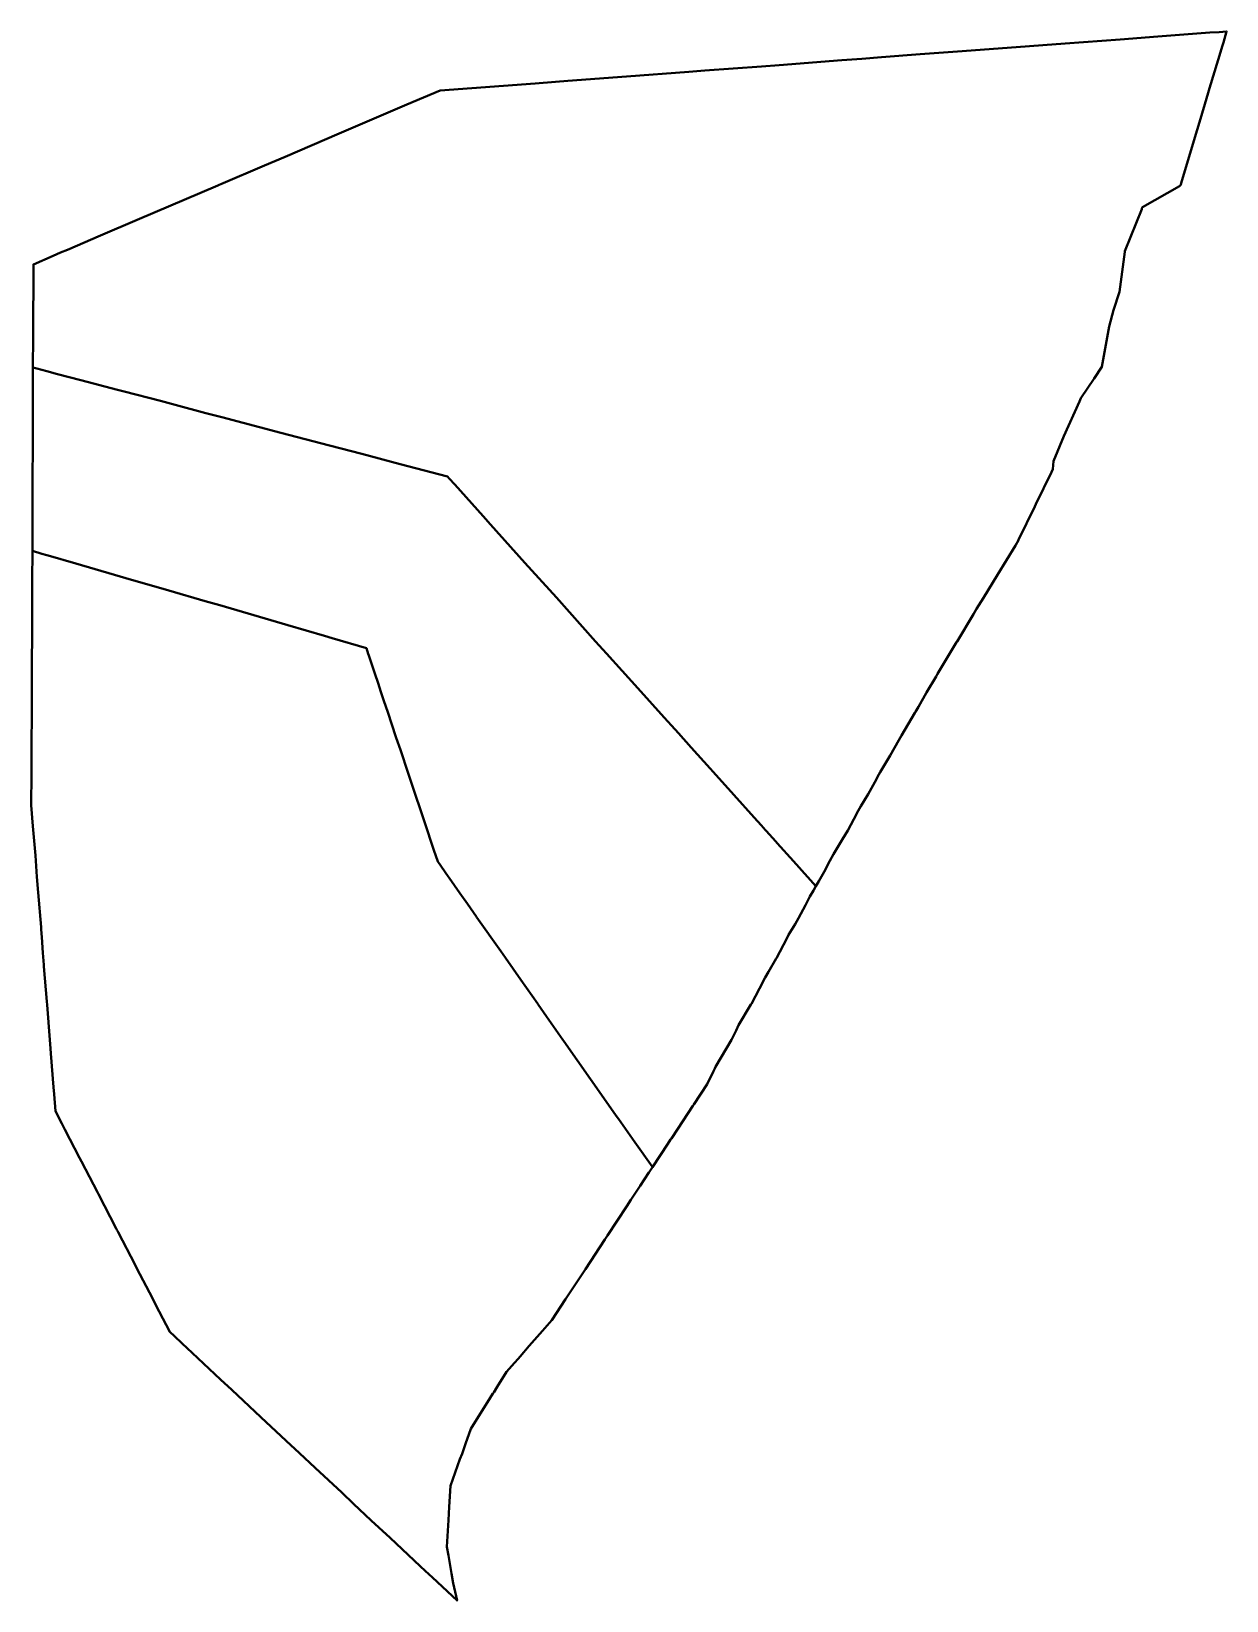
# Model space of a CAD drawing. Header units: metres. Extents: x 807493 to 807574, y 9157447 to 9157552.
import ezdxf

# ---------------------------------------------------------------- set-up
doc = ezdxf.new("R2010")
doc.units = ezdxf.units.M
doc.header["$MEASUREMENT"] = 0
doc.layers.add('2852-21242', color=1, linetype='Continuous')

msp = doc.modelspace()

# ---------------------------------------------------------------- linework, layer by layer
at = {"layer": '2852-21242', "color": 40, "lineweight": 40, "true_color": 0xffbb00}
msp.add_lwpolyline([(807493.57, 9157529.67), (807493.82, 9157529.6), (807494.51, 9157529.42), (807495.22, 9157529.23), (807496.78, 9157528.82), (807499.26, 9157528.17), (807499.7, 9157528.06), (807502.14, 9157527.42), (807503.13, 9157527.16), (807505.2, 9157526.61), (807506.26, 9157526.33), (807510.24, 9157525.29), (807513.5, 9157524.43), (807515.68, 9157523.86), (807518.24, 9157523.18), (807521.43, 9157522.34), (807521.55, 9157522.21), (807521.92, 9157521.8), (807523.82, 9157519.69), (807524.33, 9157519.12), (807526.64, 9157516.55), (807528.75, 9157514.21), (807531.39, 9157511.27), (807532.13, 9157510.45), (807534.22, 9157508.13), (807536, 9157506.15), (807536.49, 9157505.61), (807536.95, 9157505.09), (807537.82, 9157504.13), (807539.08, 9157502.73), (807539.28, 9157502.5), (807540.68, 9157500.95), (807542.05, 9157499.43), (807542.05, 9157499.43), (807542.51, 9157498.91), (807542.68, 9157498.73), (807542.79, 9157498.6), (807542.85, 9157498.54), (807543.49, 9157497.83), (807543.59, 9157497.71), (807544.69, 9157496.49), (807545.63, 9157495.45), (807545.65, 9157495.42), (807546.2, 9157494.81), (807546.4, 9157495.15), (807546.74, 9157495.79), (807547.12, 9157496.52), (807547.38, 9157496.96), (807547.71, 9157497.52), (807547.98, 9157497.97), (807548.33, 9157498.55), (807548.74, 9157499.32), (807549.04, 9157499.88), (807549.22, 9157500.19), (807549.71, 9157501.01), (807550.15, 9157501.81), (807550.43, 9157502.32), (807550.52, 9157502.48), (807551.19, 9157503.61), (807551.47, 9157504.11), (807551.77, 9157504.64), (807551.94, 9157504.94), (807552.84, 9157506.46), (807552.89, 9157506.53), (807553.08, 9157506.87), (807553.63, 9157507.83), (807554.27, 9157508.9), (807554.37, 9157509.08), (807554.71, 9157509.65), (807555.57, 9157511.1), (807555.64, 9157511.21), (807555.68, 9157511.27), (807556.78, 9157513.09), (807556.99, 9157513.45), (807557.45, 9157514.2), (807558.4, 9157515.73), (807559.61, 9157517.7), (807559.8, 9157518.07), (807559.8, 9157518.09), (807560.9, 9157520.34), (807560.9, 9157520.34), (807560.97, 9157520.49), (807562.02, 9157522.64), (807562.12, 9157522.84), (807562.17, 9157523.37), (807562.86, 9157525.05), (807563.91, 9157527.39), (807563.91, 9157527.39), (807564, 9157527.61), (807564.9, 9157528.94), (807565.41, 9157529.71), (807565.59, 9157530.69), (807565.91, 9157532.43), (807566.19, 9157533.52), (807566.59, 9157534.76), (807566.59, 9157534.76), (807566.95, 9157537.44), (807566.96, 9157537.49), (807568.09, 9157540.31), (807568.11, 9157540.38), (807568.15, 9157540.45), (807570.64, 9157541.85), (807570.7, 9157541.92), (807570.72, 9157541.94), (807570.75, 9157542.06), (807571.6, 9157544.9), (807572.04, 9157546.37), (807572.45, 9157547.75), (807572.72, 9157548.65), (807572.74, 9157548.72), (807573.39, 9157550.86), (807573.49, 9157551.23), (807573.58, 9157551.51), (807573.8, 9157552.25), (807573.29, 9157552.21), (807572.67, 9157552.17), (807569.18, 9157551.9), (807566.64, 9157551.71), (807562.94, 9157551.44), (807559.04, 9157551.14), (807555.7, 9157550.89), (807553.21, 9157550.71), (807550.6, 9157550.51), (807549.28, 9157550.41), (807547.94, 9157550.31), (807543.72, 9157549.99), (807542.53, 9157549.9), (807538.73, 9157549.62), (807537.66, 9157549.54), (807533.46, 9157549.22), (807529.51, 9157548.92), (807527.6, 9157548.78), (807527.32, 9157548.76), (807520.94, 9157548.28), (807518.71, 9157547.33), (807515.41, 9157545.92), (807514.16, 9157545.38), (807510.52, 9157543.83), (807509.13, 9157543.24), (807506.19, 9157541.98), (807506.09, 9157541.94), (807505.99, 9157541.89), (807500.57, 9157539.58), (807498.11, 9157538.53), (807495.89, 9157537.58), (807495.43, 9157537.39), (807494.93, 9157537.17), (807493.6, 9157536.6), (807493.58, 9157531.73)], close=True, dxfattribs=at)
at = {"layer": '2852-21242', "color": 4, "lineweight": 40, "true_color": 0x00ffff}
msp.add_lwpolyline([(807493.53, 9157518.67), (807493.53, 9157517.35), (807494.16, 9157517.16), (807494.5, 9157517.07), (807494.6, 9157517.04), (807496.46, 9157516.5), (807499.06, 9157515.74), (807499.82, 9157515.52), (807502.71, 9157514.68), (807505.14, 9157513.97), (807506.12, 9157513.69), (807510.7, 9157512.36), (807513.16, 9157511.64), (807513.67, 9157511.49), (807515.98, 9157510.82), (807516.11, 9157510.43), (807516.15, 9157510.31), (807516.33, 9157509.77), (807516.53, 9157509.18), (807516.55, 9157509.1), (807516.77, 9157508.46), (807516.96, 9157507.87), (807517.07, 9157507.54), (807517.16, 9157507.28), (807517.42, 9157506.51), (807517.44, 9157506.44), (807517.67, 9157505.76), (807517.99, 9157504.79), (807518.27, 9157503.97), (807518.79, 9157502.42), (807520.09, 9157498.53), (807520.31, 9157497.85), (807520.52, 9157497.25), (807520.78, 9157496.47), (807521.48, 9157495.46), (807521.54, 9157495.39), (807522.27, 9157494.35), (807522.77, 9157493.64), (807522.98, 9157493.34), (807523.39, 9157492.76), (807523.41, 9157492.72), (807525.01, 9157490.45), (807525.32, 9157490.01), (807526.37, 9157488.52), (807527.5, 9157486.91), (807527.53, 9157486.87), (807528.09, 9157486.06), (807529.19, 9157484.5), (807529.26, 9157484.4), (807531.95, 9157480.58), (807532.78, 9157479.4), (807532.93, 9157479.18), (807534.03, 9157477.62), (807535.18, 9157475.98), (807535.18, 9157475.97), (807535.19, 9157475.97), (807535.21, 9157475.94), (807536.24, 9157477.5), (807536.43, 9157477.8), (807536.48, 9157477.87), (807536.91, 9157478.52), (807537.92, 9157480.06), (807537.98, 9157480.15), (807538.88, 9157481.52), (807539.31, 9157482.4), (807539.4, 9157482.58), (807539.45, 9157482.68), (807540.53, 9157484.5), (807540.61, 9157484.67), (807540.84, 9157485.13), (807541, 9157485.47), (807541.83, 9157486.86), (807541.86, 9157486.92), (807542.14, 9157487.44), (807542.4, 9157487.94), (807542.79, 9157488.69), (807543.01, 9157489.07), (807543.53, 9157489.95), (807543.55, 9157489.98), (807544.24, 9157491.3), (807544.36, 9157491.54), (807544.8, 9157492.27), (807545.03, 9157492.67), (807545.49, 9157493.54), (807545.79, 9157494.12), (807546.03, 9157494.53), (807546.2, 9157494.81), (807545.65, 9157495.42), (807545.63, 9157495.45), (807544.69, 9157496.49), (807543.59, 9157497.71), (807543.49, 9157497.83), (807542.85, 9157498.54), (807542.79, 9157498.6), (807542.68, 9157498.73), (807542.51, 9157498.91), (807542.05, 9157499.43), (807542.05, 9157499.43), (807540.68, 9157500.95), (807539.28, 9157502.5), (807539.08, 9157502.73), (807537.82, 9157504.13), (807536.95, 9157505.09), (807536.49, 9157505.61), (807536, 9157506.15), (807534.22, 9157508.13), (807532.13, 9157510.45), (807531.39, 9157511.27), (807528.75, 9157514.21), (807526.64, 9157516.55), (807524.33, 9157519.12), (807523.82, 9157519.69), (807521.92, 9157521.8), (807521.55, 9157522.21), (807521.43, 9157522.34), (807518.24, 9157523.18), (807515.68, 9157523.86), (807513.5, 9157524.43), (807510.24, 9157525.29), (807506.26, 9157526.33), (807505.2, 9157526.61), (807503.13, 9157527.16), (807502.14, 9157527.42), (807499.7, 9157528.06), (807499.26, 9157528.17), (807496.78, 9157528.82), (807495.22, 9157529.23), (807494.51, 9157529.42), (807493.82, 9157529.6), (807493.57, 9157529.67), (807493.57, 9157529.1), (807493.56, 9157525.81), (807493.54, 9157520.75)], close=True, dxfattribs=at)
at = {"layer": '2852-21242', "color": 6, "lineweight": 40, "true_color": 0xff00ff}
msp.add_lwpolyline([(807493.46, 9157500.56), (807493.46, 9157500.27), (807493.57, 9157498.86), (807493.73, 9157496.88), (807493.84, 9157495.45), (807493.92, 9157494.39), (807494.11, 9157492.07), (807494.12, 9157491.92), (807494.16, 9157491.4), (807494.24, 9157490.33), (807494.31, 9157489.54), (807494.31, 9157489.43), (807494.5, 9157487.07), (807494.52, 9157486.85), (807494.7, 9157484.49), (807494.72, 9157484.21), (807494.75, 9157483.92), (807494.77, 9157483.57), (807494.95, 9157481.31), (807494.99, 9157480.85), (807495.08, 9157479.7), (807495.51, 9157478.87), (807495.71, 9157478.48), (807496.7, 9157476.57), (807496.84, 9157476.31), (807497.9, 9157474.25), (807497.97, 9157474.12), (807499.16, 9157471.82), (807499.17, 9157471.81), (807499.21, 9157471.73), (807499.25, 9157471.66), (807499.29, 9157471.57), (807500.44, 9157469.37), (807500.55, 9157469.14), (807501.6, 9157467.13), (807501.79, 9157466.76), (807502.06, 9157466.24), (807502.76, 9157464.88), (807503.09, 9157464.58), (807503.6, 9157464.1), (807504.27, 9157463.47), (807506.18, 9157461.68), (807506.94, 9157460.98), (807508.89, 9157459.15), (807510.59, 9157457.56), (807511.48, 9157456.73), (807512.53, 9157455.75), (807514.32, 9157454.08), (807515.12, 9157453.32), (807516.31, 9157452.21), (807517.57, 9157451.04), (807519.59, 9157449.14), (807519.94, 9157448.81), (807520.43, 9157448.36), (807522.08, 9157446.82), (807521.82, 9157447.98), (807521.7, 9157448.65), (807521.49, 9157449.86), (807521.39, 9157450.43), (807521.5, 9157452.22), (807521.55, 9157453.11), (807521.64, 9157454.52), (807522.27, 9157456.32), (807522.41, 9157456.69), (807522.64, 9157457.36), (807523.01, 9157458.37), (807524.31, 9157460.44), (807524.49, 9157460.73), (807524.51, 9157460.77), (807524.54, 9157460.81), (807524.77, 9157461.18), (807525.4, 9157462.18), (807525.94, 9157462.8), (807526.18, 9157463.07), (807526.31, 9157463.22), (807526.93, 9157463.93), (807527.82, 9157464.95), (807528.45, 9157465.67), (807529.37, 9157467.07), (807530.7, 9157469.08), (807532.01, 9157471.07), (807532.19, 9157471.35), (807533.49, 9157473.33), (807533.76, 9157473.74), (807534.39, 9157474.69), (807534.97, 9157475.58), (807534.99, 9157475.61), (807535.21, 9157475.94), (807535.19, 9157475.97), (807535.18, 9157475.97), (807535.18, 9157475.98), (807534.03, 9157477.62), (807532.93, 9157479.18), (807532.78, 9157479.4), (807531.95, 9157480.58), (807529.26, 9157484.4), (807529.19, 9157484.5), (807528.09, 9157486.06), (807527.53, 9157486.87), (807527.5, 9157486.91), (807526.37, 9157488.52), (807525.32, 9157490.01), (807525.01, 9157490.45), (807523.41, 9157492.72), (807523.39, 9157492.76), (807522.98, 9157493.34), (807522.77, 9157493.64), (807522.27, 9157494.35), (807521.54, 9157495.39), (807521.48, 9157495.46), (807520.78, 9157496.47), (807520.52, 9157497.25), (807520.31, 9157497.85), (807520.09, 9157498.53), (807518.79, 9157502.42), (807518.27, 9157503.97), (807517.99, 9157504.79), (807517.67, 9157505.76), (807517.44, 9157506.44), (807517.42, 9157506.51), (807517.16, 9157507.28), (807517.07, 9157507.54), (807516.96, 9157507.87), (807516.77, 9157508.46), (807516.55, 9157509.1), (807516.53, 9157509.18), (807516.33, 9157509.77), (807516.15, 9157510.31), (807516.11, 9157510.43), (807515.98, 9157510.82), (807513.67, 9157511.49), (807513.16, 9157511.64), (807510.7, 9157512.36), (807506.12, 9157513.69), (807505.14, 9157513.97), (807502.71, 9157514.68), (807499.82, 9157515.52), (807499.06, 9157515.74), (807496.46, 9157516.5), (807494.6, 9157517.04), (807494.5, 9157517.07), (807494.16, 9157517.16), (807493.53, 9157517.35), (807493.53, 9157516.93), (807493.52, 9157515.76), (807493.52, 9157515.44), (807493.51, 9157513.51), (807493.51, 9157511.65), (807493.5, 9157509.92), (807493.49, 9157508.04), (807493.49, 9157506.27), (807493.48, 9157504.47), (807493.47, 9157502.08)], close=True, dxfattribs=at)

doc.saveas('drawing.dxf')
